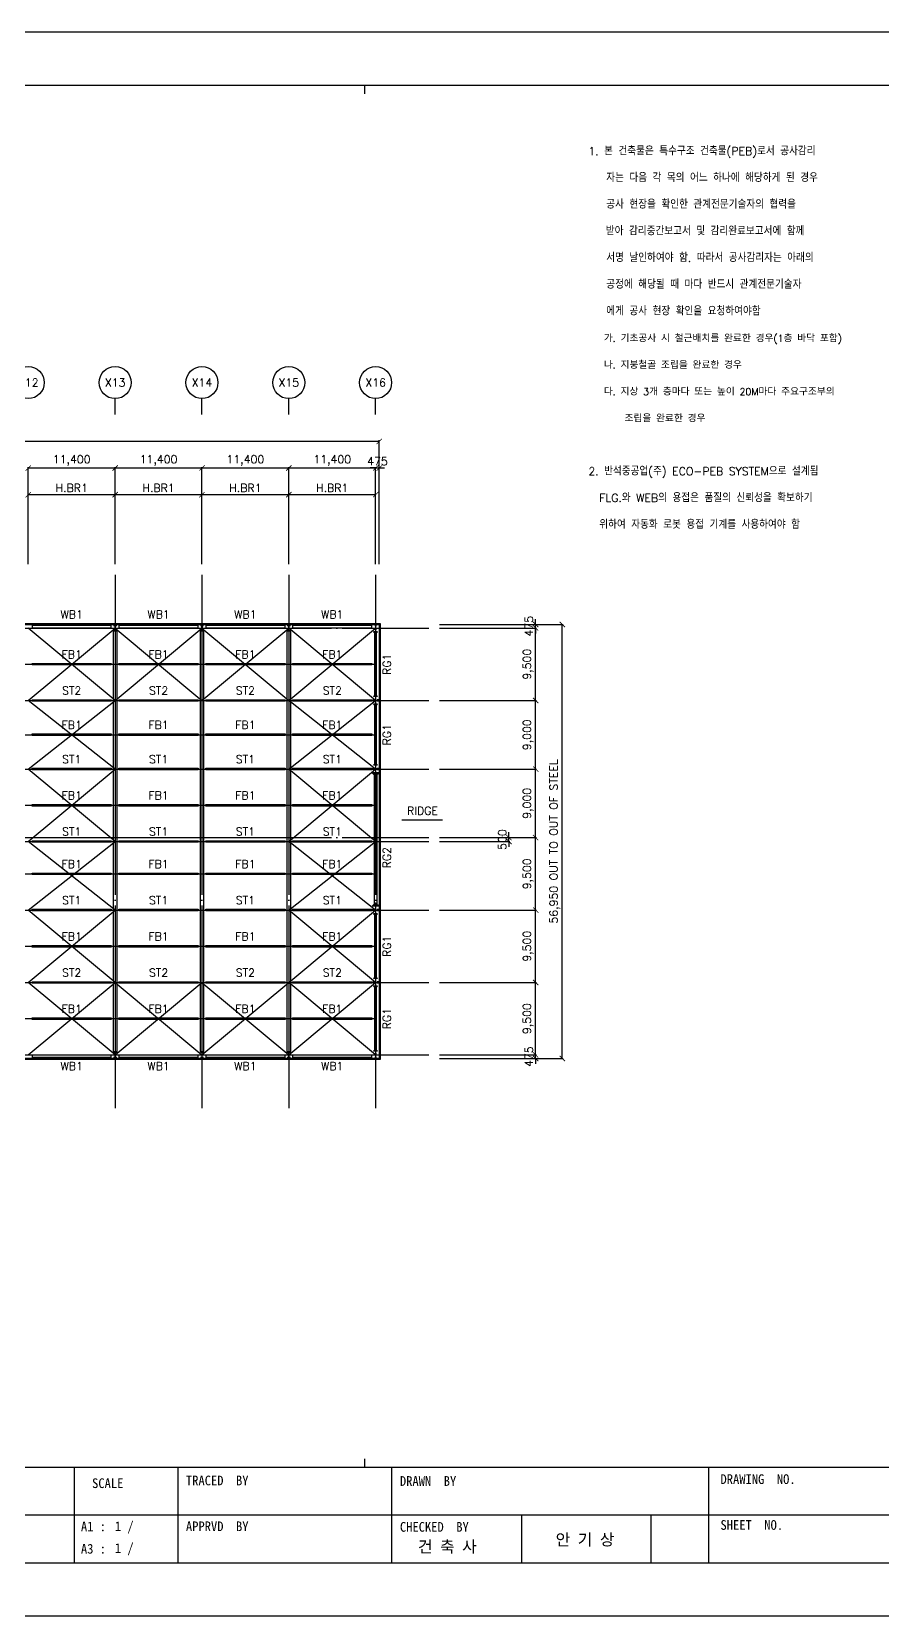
# Model space of a CAD drawing. Header units: metres. Extents: x -297536 to 1852864, y -630451 to -422551.
# Drawn here: x 757724 to 869392, y -630451 to -422551 of the extents above; entities that cross this region are included whole.
import ezdxf
from ezdxf.enums import TextEntityAlignment as Align

# ---------------------------------------------------------------- set-up
doc = ezdxf.new("R2010")
doc.units = ezdxf.units.M
doc.header["$LTSCALE"] = 700
doc.linetypes.add('CEN', pattern=[62, 60, -1, 0, -1])
for name, color, linetype in [('beam', 7, 'Continuous'), ('bl', 3, 'Continuous'), ('BR', 2, 'Continuous'), ('CEN', 152, 'CEN'), ('COL', 2, 'Continuous'), ('DIM', 7, 'Continuous'), ('gir', 230, 'Continuous'), ('HID', 251, 'Continuous'), ('MAIN', 1, 'Continuous'), ('SYM', 7, 'Continuous'), ('TEX', 3, 'Continuous'), ('된장공장-1$0$FORM', 2, 'Continuous'), ('된장공장-1$0$WID', 4, 'Continuous')]:
    doc.layers.add(name, color=color, linetype=linetype)
doc.styles.add('HGTXT', font='romans.shx', dxfattribs={"bigfont": 'WHGTXT.shx'})
doc.styles.add('WHGTXT', font='romans.shx', dxfattribs={"bigfont": 'WHGTXT.shx'})
doc.styles.add('된장공장-1$0$타이틀', font='GulimChe.ttf')
doc.dimstyles.new('KJ', dxfattribs={"dimscale": 700, "dimtxt": 1.5, "dimasz": 1, "dimexe": 0.18, "dimexo": 2, "dimgap": 0.5, "dimtad": 1, "dimdec": 0, "dimzin": 0, "dimdsep": 46, "dimlunit": 6, "dimtxsty": 'HGTXT', "dimblk": 'ARCHTICK', "dimcen": 0.09, "dimclrt": 3, "dimadec": 0, "dimazin": 0, "dimtfac": 1, "dimtdec": 0, "dimtix": 1, "dimtmove": 0, "dimatfit": 0, "dimldrblk": 'OBLIQUE', "dimfxl": 1, "dimtolj": 1, "dimtzin": 0, "dimarcsym": 0})

# ---------------------------------------------------------------- blocks, each defined once
blk = doc.blocks.new('_ArchTick')
at = {"color": 0, "linetype": 'ByBlock', "const_width": 0.15}
blk.add_lwpolyline([(-0.5, -0.5), (0.5, 0.5)], dxfattribs=at)
blk = doc.blocks.new('*D843')
at = {"layer": 'Defpoints', "color": 0, "transparency": 16777216}
for p in [(803355, -479790), (802880, -493790), (803355, -493790)]:
    blk.add_point(p, dxfattribs=at)
at = {"layer": 'DIM', "color": 0, "lineweight": -2, "transparency": 16777216}
for p, q in [((802880, -479790), (802180, -479790)), ((802880, -492390), (802880, -479664)), ((802880, -479790), (803355, -479790)), ((803355, -492390), (803355, -479664)), ((803355, -479790), (804055, -479790))]:
    blk.add_line(p, q, dxfattribs=at)
at = {"layer": 'DIM', "color": 0, "lineweight": -2, "transparency": 16777216, "xscale": 700, "yscale": 700, "zscale": 700}
blk.add_blockref('_ArchTick', (802880, -479790), dxfattribs=at)
at = {"layer": 'DIM', "color": 0, "lineweight": -2, "transparency": 16777216, "xscale": 700, "yscale": 700, "zscale": 700, "rotation": 180}
blk.add_blockref('_ArchTick', (803355, -479790), dxfattribs=at)
at = {"layer": 'DIM', "color": 3, "transparency": 16777216, "insert": (803118, -478915), "char_height": 1050, "attachment_point": 5, "style": 'HGTXT'}
blk.add_mtext('\\A1;475', dxfattribs=at)
blk = doc.blocks.new('_Oblique')
at = {"color": 0, "linetype": 'ByBlock', "lineweight": -2}
blk.add_line((-0.5, -0.5), (0.5, 0.5), dxfattribs=at)
blk = doc.blocks.new('*D844')
at = {"layer": 'Defpoints', "color": 0, "transparency": 16777216}
for p in [(803355, -476290), (631405, -493790), (803355, -493790)]:
    blk.add_point(p, dxfattribs=at)
at = {"layer": 'DIM', "color": 0, "lineweight": -2, "transparency": 16777216}
for p, q in [((631405, -492390), (631405, -476164)), ((631405, -476290), (803355, -476290)), ((803355, -492390), (803355, -476164))]:
    blk.add_line(p, q, dxfattribs=at)
at = {"layer": 'DIM', "color": 0, "lineweight": -2, "transparency": 16777216, "xscale": 700, "yscale": 700, "zscale": 700, "rotation": 180}
blk.add_blockref('_ArchTick', (631405, -476290), dxfattribs=at)
at = {"layer": 'DIM', "color": 0, "lineweight": -2, "transparency": 16777216, "xscale": 700, "yscale": 700, "zscale": 700}
blk.add_blockref('_ArchTick', (803355, -476290), dxfattribs=at)
at = {"layer": 'DIM', "color": 3, "transparency": 16777216, "insert": (717380, -475315), "char_height": 1050, "attachment_point": 5, "style": 'HGTXT'}
blk.add_mtext('\\A1;\\A1;171,950 OUT TO OUT OF STEEL', dxfattribs=at)
blk = doc.blocks.new('*D814')
at = {"layer": 'Defpoints', "color": 0, "transparency": 16777216}
for p in [(768680, -479790), (757280, -493790), (768680, -493790)]:
    blk.add_point(p, dxfattribs=at)
at = {"layer": 'DIM', "color": 0, "lineweight": -2, "transparency": 16777216}
for p, q in [((757280, -492390), (757280, -479664)), ((757280, -479790), (768680, -479790)), ((768680, -492390), (768680, -479664))]:
    blk.add_line(p, q, dxfattribs=at)
at = {"layer": 'DIM', "color": 0, "lineweight": -2, "transparency": 16777216, "xscale": 700, "yscale": 700, "zscale": 700, "rotation": 180}
blk.add_blockref('_ArchTick', (757280, -479790), dxfattribs=at)
at = {"layer": 'DIM', "color": 0, "lineweight": -2, "transparency": 16777216, "xscale": 700, "yscale": 700, "zscale": 700}
blk.add_blockref('_ArchTick', (768680, -479790), dxfattribs=at)
at = {"layer": 'DIM', "color": 3, "transparency": 16777216, "insert": (762980, -478815), "char_height": 1050, "attachment_point": 5, "style": 'HGTXT'}
blk.add_mtext('\\A1;11,400', dxfattribs=at)
blk = doc.blocks.new('*D815')
at = {"layer": 'Defpoints', "color": 0, "transparency": 16777216}
for p in [(780080, -479790), (768680, -493790), (780080, -493790)]:
    blk.add_point(p, dxfattribs=at)
at = {"layer": 'DIM', "color": 0, "lineweight": -2, "transparency": 16777216}
for p, q in [((768680, -492390), (768680, -479664)), ((768680, -479790), (780080, -479790)), ((780080, -492390), (780080, -479664))]:
    blk.add_line(p, q, dxfattribs=at)
at = {"layer": 'DIM', "color": 0, "lineweight": -2, "transparency": 16777216, "xscale": 700, "yscale": 700, "zscale": 700, "rotation": 180}
blk.add_blockref('_ArchTick', (768680, -479790), dxfattribs=at)
at = {"layer": 'DIM', "color": 0, "lineweight": -2, "transparency": 16777216, "xscale": 700, "yscale": 700, "zscale": 700}
blk.add_blockref('_ArchTick', (780080, -479790), dxfattribs=at)
at = {"layer": 'DIM', "color": 3, "transparency": 16777216, "insert": (774380, -478815), "char_height": 1050, "attachment_point": 5, "style": 'HGTXT'}
blk.add_mtext('\\A1;11,400', dxfattribs=at)
blk = doc.blocks.new('*D816')
at = {"layer": 'Defpoints', "color": 0, "transparency": 16777216}
for p in [(791480, -479790), (780080, -493790), (791480, -493790)]:
    blk.add_point(p, dxfattribs=at)
at = {"layer": 'DIM', "color": 0, "lineweight": -2, "transparency": 16777216}
for p, q in [((780080, -492390), (780080, -479664)), ((780080, -479790), (791480, -479790)), ((791480, -492390), (791480, -479664))]:
    blk.add_line(p, q, dxfattribs=at)
at = {"layer": 'DIM', "color": 0, "lineweight": -2, "transparency": 16777216, "xscale": 700, "yscale": 700, "zscale": 700, "rotation": 180}
blk.add_blockref('_ArchTick', (780080, -479790), dxfattribs=at)
at = {"layer": 'DIM', "color": 0, "lineweight": -2, "transparency": 16777216, "xscale": 700, "yscale": 700, "zscale": 700}
blk.add_blockref('_ArchTick', (791480, -479790), dxfattribs=at)
at = {"layer": 'DIM', "color": 3, "transparency": 16777216, "insert": (785780, -478815), "char_height": 1050, "attachment_point": 5, "style": 'HGTXT'}
blk.add_mtext('\\A1;11,400', dxfattribs=at)
blk = doc.blocks.new('*D817')
at = {"layer": 'Defpoints', "color": 0, "transparency": 16777216}
for p in [(802880, -479790), (791480, -493790), (802880, -493790)]:
    blk.add_point(p, dxfattribs=at)
at = {"layer": 'DIM', "color": 0, "lineweight": -2, "transparency": 16777216}
for p, q in [((791480, -492390), (791480, -479664)), ((791480, -479790), (802880, -479790)), ((802880, -492390), (802880, -479664))]:
    blk.add_line(p, q, dxfattribs=at)
at = {"layer": 'DIM', "color": 0, "lineweight": -2, "transparency": 16777216, "xscale": 700, "yscale": 700, "zscale": 700, "rotation": 180}
blk.add_blockref('_ArchTick', (791480, -479790), dxfattribs=at)
at = {"layer": 'DIM', "color": 0, "lineweight": -2, "transparency": 16777216, "xscale": 700, "yscale": 700, "zscale": 700}
blk.add_blockref('_ArchTick', (802880, -479790), dxfattribs=at)
at = {"layer": 'DIM', "color": 3, "transparency": 16777216, "insert": (797180, -478815), "char_height": 1050, "attachment_point": 5, "style": 'HGTXT'}
blk.add_mtext('\\A1;11,400', dxfattribs=at)
blk = doc.blocks.new('*D827')
at = {"layer": 'Defpoints', "color": 0, "transparency": 16777216}
for p in [(809880, -556790), (823880, -556790), (809880, -557265)]:
    blk.add_point(p, dxfattribs=at)
at = {"layer": 'DIM', "color": 0, "lineweight": -2, "transparency": 16777216}
for p, q in [((811280, -556790), (824006, -556790)), ((823880, -556790), (823880, -556090)), ((823880, -557265), (823880, -556790)), ((811280, -557265), (824006, -557265)), ((823880, -557265), (823880, -557965))]:
    blk.add_line(p, q, dxfattribs=at)
at = {"layer": 'DIM', "color": 0, "lineweight": -2, "transparency": 16777216, "xscale": 700, "yscale": 700, "zscale": 700}
for p, rotation in [((823880, -556790), 270), ((823880, -557265), 90)]:
    blk.add_blockref('_ArchTick', p, dxfattribs=dict(at, rotation=rotation))
at = {"layer": 'DIM', "color": 3, "transparency": 16777216, "insert": (823005, -557028), "char_height": 1050, "attachment_point": 5, "rotation": 90, "style": 'HGTXT'}
blk.add_mtext('\\A1;475', dxfattribs=at)
blk = doc.blocks.new('*D828')
at = {"layer": 'Defpoints', "color": 0, "transparency": 16777216}
for p in [(809880, -547290), (823880, -547290), (809880, -556790)]:
    blk.add_point(p, dxfattribs=at)
at = {"layer": 'DIM', "color": 0, "lineweight": -2, "transparency": 16777216}
for p, q in [((811280, -547290), (824006, -547290)), ((823880, -556790), (823880, -547290)), ((811280, -556790), (824006, -556790))]:
    blk.add_line(p, q, dxfattribs=at)
at = {"layer": 'DIM', "color": 0, "lineweight": -2, "transparency": 16777216, "xscale": 700, "yscale": 700, "zscale": 700}
for p, rotation in [((823880, -547290), 90), ((823880, -556790), 270)]:
    blk.add_blockref('_ArchTick', p, dxfattribs=dict(at, rotation=rotation))
at = {"layer": 'DIM', "color": 3, "transparency": 16777216, "insert": (822905, -552040), "char_height": 1050, "attachment_point": 5, "rotation": 90, "style": 'HGTXT'}
blk.add_mtext('\\A1;9,500', dxfattribs=at)
blk = doc.blocks.new('*D829')
at = {"layer": 'Defpoints', "color": 0, "transparency": 16777216}
for p in [(809880, -537790), (823880, -537790), (809880, -547290)]:
    blk.add_point(p, dxfattribs=at)
at = {"layer": 'DIM', "color": 0, "lineweight": -2, "transparency": 16777216}
for p, q in [((811280, -537790), (824006, -537790)), ((823880, -547290), (823880, -537790)), ((811280, -547290), (824006, -547290))]:
    blk.add_line(p, q, dxfattribs=at)
at = {"layer": 'DIM', "color": 0, "lineweight": -2, "transparency": 16777216, "xscale": 700, "yscale": 700, "zscale": 700}
for p, rotation in [((823880, -537790), 90), ((823880, -547290), 270)]:
    blk.add_blockref('_ArchTick', p, dxfattribs=dict(at, rotation=rotation))
at = {"layer": 'DIM', "color": 3, "transparency": 16777216, "insert": (822905, -542540), "char_height": 1050, "attachment_point": 5, "rotation": 90, "style": 'HGTXT'}
blk.add_mtext('\\A1;9,500', dxfattribs=at)
blk = doc.blocks.new('*D830')
at = {"layer": 'Defpoints', "color": 0, "transparency": 16777216}
for p in [(809880, -528290), (823880, -528290), (809880, -537790)]:
    blk.add_point(p, dxfattribs=at)
at = {"layer": 'DIM', "color": 0, "lineweight": -2, "transparency": 16777216}
for p, q in [((811280, -528290), (824006, -528290)), ((823880, -537790), (823880, -528290)), ((811280, -537790), (824006, -537790))]:
    blk.add_line(p, q, dxfattribs=at)
at = {"layer": 'DIM', "color": 0, "lineweight": -2, "transparency": 16777216, "xscale": 700, "yscale": 700, "zscale": 700}
for p, rotation in [((823880, -528290), 90), ((823880, -537790), 270)]:
    blk.add_blockref('_ArchTick', p, dxfattribs=dict(at, rotation=rotation))
at = {"layer": 'DIM', "color": 3, "transparency": 16777216, "insert": (822905, -533040), "char_height": 1050, "attachment_point": 5, "rotation": 90, "style": 'HGTXT'}
blk.add_mtext('\\A1;9,500', dxfattribs=at)
blk = doc.blocks.new('*D831')
at = {"layer": 'Defpoints', "color": 0, "transparency": 16777216}
for p in [(809880, -519290), (823880, -519290), (809880, -528290)]:
    blk.add_point(p, dxfattribs=at)
at = {"layer": 'DIM', "color": 0, "lineweight": -2, "transparency": 16777216}
for p, q in [((811280, -519290), (824006, -519290)), ((823880, -528290), (823880, -519290)), ((811280, -528290), (824006, -528290))]:
    blk.add_line(p, q, dxfattribs=at)
at = {"layer": 'DIM', "color": 0, "lineweight": -2, "transparency": 16777216, "xscale": 700, "yscale": 700, "zscale": 700}
for p, rotation in [((823880, -519290), 90), ((823880, -528290), 270)]:
    blk.add_blockref('_ArchTick', p, dxfattribs=dict(at, rotation=rotation))
at = {"layer": 'DIM', "color": 3, "transparency": 16777216, "insert": (822905, -523790), "char_height": 1050, "attachment_point": 5, "rotation": 90, "style": 'HGTXT'}
blk.add_mtext('\\A1;9,000', dxfattribs=at)
blk = doc.blocks.new('*D832')
at = {"layer": 'Defpoints', "color": 0, "transparency": 16777216}
for p in [(809880, -510290), (823880, -510290), (809880, -519290)]:
    blk.add_point(p, dxfattribs=at)
at = {"layer": 'DIM', "color": 0, "lineweight": -2, "transparency": 16777216}
for p, q in [((811280, -510290), (824006, -510290)), ((823880, -519290), (823880, -510290)), ((811280, -519290), (824006, -519290))]:
    blk.add_line(p, q, dxfattribs=at)
at = {"layer": 'DIM', "color": 0, "lineweight": -2, "transparency": 16777216, "xscale": 700, "yscale": 700, "zscale": 700}
for p, rotation in [((823880, -510290), 90), ((823880, -519290), 270)]:
    blk.add_blockref('_ArchTick', p, dxfattribs=dict(at, rotation=rotation))
at = {"layer": 'DIM', "color": 3, "transparency": 16777216, "insert": (822905, -514790), "char_height": 1050, "attachment_point": 5, "rotation": 90, "style": 'HGTXT'}
blk.add_mtext('\\A1;9,000', dxfattribs=at)
blk = doc.blocks.new('*D833')
at = {"layer": 'Defpoints', "color": 0, "transparency": 16777216}
for p in [(809880, -500790), (823880, -500790), (809880, -510290)]:
    blk.add_point(p, dxfattribs=at)
at = {"layer": 'DIM', "color": 0, "lineweight": -2, "transparency": 16777216}
for p, q in [((811280, -500790), (824006, -500790)), ((823880, -510290), (823880, -500790)), ((811280, -510290), (824006, -510290))]:
    blk.add_line(p, q, dxfattribs=at)
at = {"layer": 'DIM', "color": 0, "lineweight": -2, "transparency": 16777216, "xscale": 700, "yscale": 700, "zscale": 700}
for p, rotation in [((823880, -500790), 90), ((823880, -510290), 270)]:
    blk.add_blockref('_ArchTick', p, dxfattribs=dict(at, rotation=rotation))
at = {"layer": 'DIM', "color": 3, "transparency": 16777216, "insert": (822905, -505540), "char_height": 1050, "attachment_point": 5, "rotation": 90, "style": 'HGTXT'}
blk.add_mtext('\\A1;9,500', dxfattribs=at)
blk = doc.blocks.new('*D834')
at = {"layer": 'Defpoints', "color": 0, "transparency": 16777216}
for p in [(809880, -500315), (809880, -500790), (823880, -500315)]:
    blk.add_point(p, dxfattribs=at)
at = {"layer": 'DIM', "color": 0, "lineweight": -2, "transparency": 16777216}
for p, q in [((811280, -500315), (824006, -500315)), ((811280, -500790), (824006, -500790)), ((823880, -500315), (823880, -499615)), ((823880, -500790), (823880, -500315)), ((823880, -500790), (823880, -501490))]:
    blk.add_line(p, q, dxfattribs=at)
at = {"layer": 'DIM', "color": 0, "lineweight": -2, "transparency": 16777216, "xscale": 700, "yscale": 700, "zscale": 700}
for p, rotation in [((823880, -500315), 270), ((823880, -500790), 90)]:
    blk.add_blockref('_ArchTick', p, dxfattribs=dict(at, rotation=rotation))
at = {"layer": 'DIM', "color": 3, "transparency": 16777216, "insert": (823005, -500553), "char_height": 1050, "attachment_point": 5, "rotation": 90, "style": 'HGTXT'}
blk.add_mtext('\\A1;475', dxfattribs=at)
blk = doc.blocks.new('*D835')
at = {"layer": 'Defpoints', "color": 0, "transparency": 16777216}
for p in [(809880, -500315), (827380, -500315), (809880, -557265)]:
    blk.add_point(p, dxfattribs=at)
at = {"layer": 'DIM', "color": 0, "lineweight": -2, "transparency": 16777216}
for p, q in [((811280, -500315), (827506, -500315)), ((827380, -557265), (827380, -500315)), ((811280, -557265), (827506, -557265))]:
    blk.add_line(p, q, dxfattribs=at)
at = {"layer": 'DIM', "color": 0, "lineweight": -2, "transparency": 16777216, "xscale": 700, "yscale": 700, "zscale": 700}
for p, rotation in [((827380, -500315), 90), ((827380, -557265), 270)]:
    blk.add_blockref('_ArchTick', p, dxfattribs=dict(at, rotation=rotation))
at = {"layer": 'DIM', "color": 3, "transparency": 16777216, "insert": (826405, -528790), "char_height": 1050, "attachment_point": 5, "rotation": 90, "style": 'HGTXT'}
blk.add_mtext('\\A1;\\A1;56,950 OUT TO OUT OF STEEL', dxfattribs=at)
blk = doc.blocks.new('*D726')
at = {"layer": 'Defpoints', "color": 0, "transparency": 16777216}
for p in [(809880, -528290), (809880, -528790), (820380, -528290)]:
    blk.add_point(p, dxfattribs=at)
at = {"layer": 'DIM', "color": 0, "lineweight": -2, "transparency": 16777216}
for p, q in [((820380, -528290), (820380, -527590)), ((811280, -528290), (820506, -528290)), ((811280, -528790), (820506, -528790)), ((820380, -528790), (820380, -528290)), ((820380, -528790), (820380, -529490))]:
    blk.add_line(p, q, dxfattribs=at)
at = {"layer": 'DIM', "color": 0, "lineweight": -2, "transparency": 16777216, "xscale": 700, "yscale": 700, "zscale": 700}
for p, rotation in [((820380, -528290), 270), ((820380, -528790), 90)]:
    blk.add_blockref('_ArchTick', p, dxfattribs=dict(at, rotation=rotation))
at = {"layer": 'DIM', "color": 3, "transparency": 16777216, "insert": (819505, -528540), "char_height": 1050, "attachment_point": 5, "rotation": 90, "style": 'HGTXT'}
blk.add_mtext('\\A1;500', dxfattribs=at)
blk = doc.blocks.new('*D692')
at = {"layer": 'Defpoints', "color": 0, "transparency": 16777216}
for p in [(791480, -483290), (780080, -493790), (791480, -493790)]:
    blk.add_point(p, dxfattribs=at)
at = {"layer": 'DIM', "color": 0, "lineweight": -2, "transparency": 16777216}
for p, q in [((780080, -492390), (780080, -483164)), ((780080, -483290), (791480, -483290)), ((791480, -492390), (791480, -483164))]:
    blk.add_line(p, q, dxfattribs=at)
at = {"layer": 'DIM', "color": 0, "lineweight": -2, "transparency": 16777216, "xscale": 700, "yscale": 700, "zscale": 700, "rotation": 180}
blk.add_blockref('_ArchTick', (780080, -483290), dxfattribs=at)
at = {"layer": 'DIM', "color": 0, "lineweight": -2, "transparency": 16777216, "xscale": 700, "yscale": 700, "zscale": 700}
blk.add_blockref('_ArchTick', (791480, -483290), dxfattribs=at)
at = {"layer": 'DIM', "color": 2, "transparency": 16777216, "insert": (785780, -482415), "char_height": 1050, "attachment_point": 5, "style": 'HGTXT'}
blk.add_mtext('\\A1;H.BR1', dxfattribs=at)
blk = doc.blocks.new('*D693')
at = {"layer": 'Defpoints', "color": 0, "transparency": 16777216}
for p in [(802880, -483290), (791480, -493790), (802880, -493790)]:
    blk.add_point(p, dxfattribs=at)
at = {"layer": 'DIM', "color": 0, "lineweight": -2, "transparency": 16777216}
for p, q in [((791480, -492390), (791480, -483164)), ((791480, -483290), (802880, -483290)), ((802880, -492390), (802880, -483164))]:
    blk.add_line(p, q, dxfattribs=at)
at = {"layer": 'DIM', "color": 0, "lineweight": -2, "transparency": 16777216, "xscale": 700, "yscale": 700, "zscale": 700, "rotation": 180}
blk.add_blockref('_ArchTick', (791480, -483290), dxfattribs=at)
at = {"layer": 'DIM', "color": 0, "lineweight": -2, "transparency": 16777216, "xscale": 700, "yscale": 700, "zscale": 700}
blk.add_blockref('_ArchTick', (802880, -483290), dxfattribs=at)
at = {"layer": 'DIM', "color": 2, "transparency": 16777216, "insert": (797180, -482415), "char_height": 1050, "attachment_point": 5, "style": 'HGTXT'}
blk.add_mtext('\\A1;H.BR1', dxfattribs=at)
blk = doc.blocks.new('*D547')
at = {"layer": 'Defpoints', "color": 0, "transparency": 16777216}
for p in [(780080, -483290), (768680, -493790), (780080, -493790)]:
    blk.add_point(p, dxfattribs=at)
at = {"layer": 'DIM', "color": 0, "lineweight": -2, "transparency": 16777216}
for p, q in [((768680, -492390), (768680, -483164)), ((768680, -483290), (780080, -483290)), ((780080, -492390), (780080, -483164))]:
    blk.add_line(p, q, dxfattribs=at)
at = {"layer": 'DIM', "color": 0, "lineweight": -2, "transparency": 16777216, "xscale": 700, "yscale": 700, "zscale": 700, "rotation": 180}
blk.add_blockref('_ArchTick', (768680, -483290), dxfattribs=at)
at = {"layer": 'DIM', "color": 0, "lineweight": -2, "transparency": 16777216, "xscale": 700, "yscale": 700, "zscale": 700}
blk.add_blockref('_ArchTick', (780080, -483290), dxfattribs=at)
at = {"layer": 'DIM', "color": 2, "transparency": 16777216, "insert": (774380, -482415), "char_height": 1050, "attachment_point": 5, "style": 'HGTXT'}
blk.add_mtext('\\A1;H.BR1', dxfattribs=at)
blk = doc.blocks.new('*D554')
at = {"layer": 'Defpoints', "color": 0, "transparency": 16777216}
for p in [(768680, -483290), (757280, -493790), (768680, -493790)]:
    blk.add_point(p, dxfattribs=at)
at = {"layer": 'DIM', "color": 0, "lineweight": -2, "transparency": 16777216}
for p, q in [((757280, -492390), (757280, -483164)), ((757280, -483290), (768680, -483290)), ((768680, -492390), (768680, -483164))]:
    blk.add_line(p, q, dxfattribs=at)
at = {"layer": 'DIM', "color": 0, "lineweight": -2, "transparency": 16777216, "xscale": 700, "yscale": 700, "zscale": 700, "rotation": 180}
blk.add_blockref('_ArchTick', (757280, -483290), dxfattribs=at)
at = {"layer": 'DIM', "color": 0, "lineweight": -2, "transparency": 16777216, "xscale": 700, "yscale": 700, "zscale": 700}
blk.add_blockref('_ArchTick', (768680, -483290), dxfattribs=at)
at = {"layer": 'DIM', "color": 2, "transparency": 16777216, "insert": (762980, -482415), "char_height": 1050, "attachment_point": 5, "style": 'HGTXT'}
blk.add_mtext('\\A1;H.BR1', dxfattribs=at)
blk = doc.blocks.new('Form01')
at = {"ltscale": 0.015}
blk.add_lwpolyline([(0, 0), (420, 0), (420, -297), (0, -297)], close=True, dxfattribs=at)
at = {"layer": '된장공장-1$0$FORM', "color": 4, "ltscale": 250}
for p, q in [((410, -269.1), (10, -269.1)), ((255.51, -269.1), (255.51, -287)), ((274.94, -269.1), (274.94, -287)), ((315, -269.1), (315, -287)), ((374.46, -269.1), (374.46, -287)), ((410, -278.04), (115, -278.04)), ((339.37, -278.04), (339.37, -287)), ((363.64, -278.04), (363.64, -287))]:
    blk.add_line(p, q, dxfattribs=at)
at = {"layer": '된장공장-1$0$WID', "ltscale": 250}
for p, q in [((10, -10), (410, -10)), ((310, -11.62), (310, -10)), ((310, -269.1), (310, -267.47)), ((10, -287), (410, -287))]:
    blk.add_line(p, q, dxfattribs=at)
at = {"layer": '된장공장-1$0$FORM', "color": 7, "ltscale": 250, "style": '된장공장-1$0$타이틀'}
for s, height, p in [('SCALE', 1.817, (258.84, -272.96)), ('TRACED  BY', 1.817, (276.44, -272.45)), ('DRAWN  BY', 1.817, (316.57, -272.55)), ('DRAWING  NO.', 1.8172, (376.69, -272.2)), ('1 /', 1.817, (263.11, -281.04)), ('SHEET  NO.', 1.817, (376.69, -280.79)), ('A1 :', 1.817, (256.75, -281.07)), ('APPRVD  BY', 1.817, (276.44, -281.04)), ('CHECKED  BY', 1.8172, (316.57, -281.15)), ('안 기 상', 2.181, (345.77, -283.7)), ('A3 :', 1.817, (256.75, -285.25)), ('1 /', 1.817, (263.11, -285.12)), ('건 축 사', 2.181, (319.95, -285.03))]:
    blk.add_text(s, height=height, dxfattribs=at).set_placement(p)

msp = doc.modelspace()

# ---------------------------------------------------------------- hatches: boundary and pattern name
at = {"layer": 'gir', "transparency": 33554687}
h = msp.add_hatch(color=256, dxfattribs=at)
h.dxf.hatch_style = 1
h.paths.add_polyline_path([(803142.5, -501290), (802617.5, -501290), (802880, -501552.5)])
h = msp.add_hatch(color=256, dxfattribs=at)
h.dxf.hatch_style = 1
h.paths.add_polyline_path([(803142.5, -509790), (802617.5, -509790), (802880, -509527.5)])
h = msp.add_hatch(color=256, dxfattribs=at)
h.dxf.hatch_style = 1
h.paths.add_polyline_path([(803142.5, -510790), (802617.5, -510790), (802880, -511052.5)])
h = msp.add_hatch(color=256, dxfattribs=at)
h.dxf.hatch_style = 1
h.paths.add_polyline_path([(803142.5, -518790), (802880, -518527.5), (802617.5, -518790)])
h = msp.add_hatch(color=256, dxfattribs=at)
h.dxf.hatch_style = 1
h.paths.add_polyline_path([(803330, -519790), (802430, -519790), (802880, -520240)])
h = msp.add_hatch(color=256, dxfattribs=at)
h.dxf.hatch_style = 1
h.paths.add_polyline_path([(803330, -537290), (802430, -537290), (802880, -536840)])
h = msp.add_hatch(color=256, dxfattribs=at)
h.dxf.hatch_style = 1
h.paths.add_polyline_path([(803142.5, -538290), (802617.5, -538290), (802880, -538552.5)])
h = msp.add_hatch(color=256, dxfattribs=at)
h.dxf.hatch_style = 1
h.paths.add_polyline_path([(803142.5, -546790), (802617.5, -546790), (802880, -546527.5)])
h = msp.add_hatch(color=256, dxfattribs=at)
h.dxf.hatch_style = 1
h.paths.add_polyline_path([(803142.5, -547790), (802617.5, -547790), (802880, -548052.5)])
h = msp.add_hatch(color=256, dxfattribs=at)
h.dxf.hatch_style = 1
h.paths.add_polyline_path([(803142.5, -556290), (802617.5, -556290), (802880, -556027.5)])

# ---------------------------------------------------------------- linework, layer by layer
for points in [[(803142.5, -501290), (802617.5, -501290), (802880, -501552.5)], [(803142.5, -509790), (802617.5, -509790), (802880, -509527.5)], [(803142.5, -510790), (802617.5, -510790), (802880, -511052.5)], [(803142.5, -518790), (802617.5, -518790), (802880, -518527.5)], [(803330, -519790), (802430, -519790), (802880, -520240)], [(803330, -537290), (802430, -537290), (802880, -536840)], [(803142.5, -538290), (802617.5, -538290), (802880, -538552.5)], [(803142.5, -546790), (802617.5, -546790), (802880, -546527.5)], [(803142.5, -547790), (802617.5, -547790), (802880, -548052.5)], [(803142.5, -556290), (802617.5, -556290), (802880, -556027.5)]]:
    msp.add_lwpolyline(points, close=True)
at = {"layer": 'beam'}
for points in [[(757780, -500765), (768180, -500765), (768180, -500465), (757780, -500465)], [(757780, -500756), (768180, -500756), (768180, -500474), (757780, -500474)], [(769180, -500765), (779580, -500765), (779580, -500465), (769180, -500465)], [(769180, -500756), (779580, -500756), (779580, -500474), (769180, -500474)], [(780580, -500765), (790980, -500765), (790980, -500465), (780580, -500465)], [(780580, -500756), (790980, -500756), (790980, -500474), (780580, -500474)], [(791980, -500765), (802380, -500765), (802380, -500465), (791980, -500465)], [(791980, -500756), (802380, -500756), (802380, -500474), (791980, -500474)], [(757780, -505440), (768180, -505440), (768180, -505640), (757780, -505640)], [(769180, -505440), (779580, -505440), (779580, -505640), (769180, -505640)], [(780580, -505440), (790980, -505440), (790980, -505640), (780580, -505640)], [(791980, -505440), (802380, -505440), (802380, -505640), (791980, -505640)], [(757780, -510190), (768180, -510190), (768180, -510390), (757780, -510390)], [(769180, -510190), (779580, -510190), (779580, -510390), (769180, -510390)], [(780580, -510190), (790980, -510190), (790980, -510390), (780580, -510390)], [(791980, -510190), (802380, -510190), (802380, -510390), (791980, -510390)], [(757780, -514690), (768180, -514690), (768180, -514890), (757780, -514890)], [(769180, -514690), (779580, -514690), (779580, -514890), (769180, -514890)], [(780580, -514690), (790980, -514690), (790980, -514890), (780580, -514890)], [(791980, -514690), (802380, -514690), (802380, -514890), (791980, -514890)], [(757780, -519190), (768180, -519190), (768180, -519390), (757780, -519390)], [(769180, -519190), (779580, -519190), (779580, -519390), (769180, -519390)], [(780580, -519190), (790980, -519190), (790980, -519390), (780580, -519390)], [(791980, -519190), (802380, -519190), (802380, -519390), (791980, -519390)], [(757780, -523940), (768180, -523940), (768180, -524140), (757780, -524140)], [(769180, -523940), (779580, -523940), (779580, -524140), (769180, -524140)], [(780580, -523940), (790980, -523940), (790980, -524140), (780580, -524140)], [(791980, -523940), (802380, -523940), (802380, -524140), (791980, -524140)], [(757780, -528690), (768180, -528690), (768180, -528890), (757780, -528890)], [(769180, -528690), (779580, -528690), (779580, -528890), (769180, -528890)], [(780580, -528690), (790980, -528690), (790980, -528890), (780580, -528890)], [(791980, -528690), (802380, -528690), (802380, -528890), (791980, -528890)], [(757780, -532940), (768180, -532940), (768180, -533140), (757780, -533140)], [(769180, -532940), (779580, -532940), (779580, -533140), (769180, -533140)], [(780580, -532940), (790980, -532940), (790980, -533140), (780580, -533140)], [(791980, -532940), (802380, -532940), (802380, -533140), (791980, -533140)], [(757780, -537690), (768180, -537690), (768180, -537890), (757780, -537890)], [(769180, -537690), (779580, -537690), (779580, -537890), (769180, -537890)], [(780580, -537690), (790980, -537690), (790980, -537890), (780580, -537890)], [(791980, -537690), (802380, -537690), (802380, -537890), (791980, -537890)], [(757780, -542440), (768180, -542440), (768180, -542640), (757780, -542640)], [(769180, -542440), (779580, -542440), (779580, -542640), (769180, -542640)], [(780580, -542440), (790980, -542440), (790980, -542640), (780580, -542640)], [(791980, -542440), (802380, -542440), (802380, -542640), (791980, -542640)], [(757780, -547190), (768180, -547190), (768180, -547390), (757780, -547390)], [(769180, -547190), (779580, -547190), (779580, -547390), (769180, -547390)], [(780580, -547190), (790980, -547190), (790980, -547390), (780580, -547390)], [(791980, -547190), (802380, -547190), (802380, -547390), (791980, -547390)], [(757780, -551940), (768180, -551940), (768180, -552140), (757780, -552140)], [(769180, -551940), (779580, -551940), (779580, -552140), (769180, -552140)], [(780580, -551940), (790980, -551940), (790980, -552140), (780580, -552140)], [(791980, -551940), (802380, -551940), (802380, -552140), (791980, -552140)], [(757780, -557115), (768180, -557115), (768180, -556815), (757780, -556815)], [(757780, -557106), (768180, -557106), (768180, -556824), (757780, -556824)], [(769180, -557115), (779580, -557115), (779580, -556815), (769180, -556815)], [(769180, -557106), (779580, -557106), (779580, -556824), (769180, -556824)], [(780580, -557115), (790980, -557115), (790980, -556815), (780580, -556815)], [(780580, -557106), (790980, -557106), (790980, -556824), (780580, -556824)], [(791980, -557115), (802380, -557115), (802380, -556815), (791980, -556815)], [(791980, -557106), (802380, -557106), (802380, -556824), (791980, -556824)]]:
    msp.add_lwpolyline(points, close=True, dxfattribs=at)
at = {"layer": 'bl'}
msp.add_line((631405, -528790), (803355, -528790), dxfattribs=at)
msp.add_lwpolyline([(631405, -500315), (803355, -500315), (803355, -557265), (631405, -557265)], close=True, dxfattribs=at)
at = {"layer": 'BR', "color": 2}
for points in [[(757280, -556790), (768680, -547290), (757280, -537790), (768680, -528790), (757280, -519290), (768680, -510290), (757280, -500790)], [(768680, -556790), (757280, -547290), (768680, -537790), (757280, -528790), (768680, -519290), (757280, -510290), (768680, -500790)], [(768680, -500790), (780080, -510290)], [(768680, -510290), (780080, -500790)], [(780080, -500790), (791480, -510290)], [(780080, -510290), (791480, -500790)], [(768680, -547290), (780080, -556790)], [(768680, -556790), (780080, -547290)], [(780080, -547290), (791480, -556790)], [(780080, -556790), (791480, -547290)]]:
    msp.add_lwpolyline(points, dxfattribs=at)
at = {"layer": 'BR'}
for points in [[(791480, -556790), (802880, -547290), (791480, -537790), (802880, -528790), (791480, -519290), (802880, -510290), (791480, -500790)], [(802880, -556790), (791480, -547290), (802880, -537790), (791480, -528790), (802880, -519290), (791480, -510290), (802880, -500790)]]:
    msp.add_lwpolyline(points, dxfattribs=at)
at = {"layer": 'CEN'}
for p, q in [((768680, -493790), (768680, -563790)), ((780080, -493790), (780080, -563790)), ((791480, -493790), (791480, -563790)), ((802880, -493790), (802880, -563790)), ((624880, -500790), (809880, -500790)), ((631880, -505540), (802880, -505540)), ((624880, -510290), (809880, -510290)), ((631880, -514790), (802880, -514790)), ((624880, -519290), (809880, -519290)), ((631880, -524040), (802880, -524040)), ((624880, -528290), (809880, -528290)), ((624880, -528790), (809880, -528790)), ((631880, -533040), (802880, -533040)), ((624880, -537790), (809880, -537790)), ((631880, -542540), (802880, -542540)), ((624880, -547290), (809880, -547290)), ((631880, -552040), (802880, -552040)), ((624880, -556790), (809880, -556790))]:
    msp.add_line(p, q, dxfattribs=at)
at = {"layer": 'COL'}
for points in [[(802780, -500940), (802980, -500940), (802980, -500924), (802905, -500924, -0.41421356), (802885, -500904), (802885, -500476, -0.41421356), (802905, -500456), (802980, -500456), (802980, -500440), (802780, -500440), (802780, -500456), (802855, -500456, -0.41421356), (802875, -500476), (802875, -500904, -0.41421356), (802855, -500924), (802780, -500924)], [(803171, -510440), (803171, -510140), (803154, -510140), (803154, -510256, -0.41421356), (803126, -510284), (802634, -510284, -0.41421356), (802606, -510256), (802606, -510140), (802589, -510140), (802589, -510440), (802606, -510440), (802606, -510324, -0.41421356), (802634, -510296), (803126, -510296, -0.41421356), (803154, -510324), (803154, -510440)], [(803171, -519440), (803171, -519140), (803154, -519140), (803154, -519256, -0.41421356), (803126, -519284), (802634, -519284, -0.41421356), (802606, -519256), (802606, -519140), (802589, -519140), (802589, -519440), (802606, -519440), (802606, -519324, -0.41421356), (802634, -519296), (803126, -519296, -0.41421356), (803154, -519324), (803154, -519440)], [(803171, -537940), (803171, -537640), (803154, -537640), (803154, -537756, -0.41421356), (803126, -537784), (802634, -537784, -0.41421356), (802606, -537756), (802606, -537640), (802589, -537640), (802589, -537940), (802606, -537940), (802606, -537824, -0.41421356), (802634, -537796), (803126, -537796, -0.41421356), (803154, -537824), (803154, -537940)], [(803171, -547440), (803171, -547140), (803154, -547140), (803154, -547256, -0.41421356), (803126, -547284), (802634, -547284, -0.41421356), (802606, -547256), (802606, -547140), (802589, -547140), (802589, -547440), (802606, -547440), (802606, -547324, -0.41421356), (802634, -547296), (803126, -547296, -0.41421356), (803154, -547324), (803154, -547440)], [(802780, -557140), (802980, -557140), (802980, -557124), (802905, -557124, -0.41421356), (802885, -557104), (802885, -556676, -0.41421356), (802905, -556656), (802980, -556656), (802980, -556640), (802780, -556640), (802780, -556656), (802855, -556656, -0.41421356), (802875, -556676), (802875, -557104, -0.41421356), (802855, -557124), (802780, -557124)]]:
    msp.add_lwpolyline(points, format="xyb", close=True, dxfattribs=at)
at = {"layer": 'DIM'}
msp.add_lwpolyline([(803480, -528790, 0, 350, 0), (804222.5, -528047.5, 0, 0, 0), (806310.3, -525959.7, 0, 0, 0)], format="xyseb", dxfattribs=at)
msp.add_lwpolyline([(806310.3, -525959.7), (811672.8, -525959.7)], dxfattribs=at)
at = {"layer": 'gir'}
for points in [[(802792.5, -501290), (802967.5, -501290), (802967.5, -509790), (802792.5, -509790)], [(802792.5, -510790), (802967.5, -510790), (802967.5, -518790), (802792.5, -518790)], [(802730, -519790), (803030, -519790), (803030, -537290), (802730, -537290)], [(802792.5, -538290), (802967.5, -538290), (802967.5, -546790), (802792.5, -546790)], [(802792.5, -547790), (802967.5, -547790), (802967.5, -556290), (802792.5, -556290)]]:
    msp.add_lwpolyline(points, close=True, dxfattribs=at)
at = {"layer": 'HID'}
msp.add_lwpolyline([(631280, -500190), (803480, -500190), (803480, -557390), (631280, -557390)], close=True, dxfattribs=at)
at = {"layer": 'MAIN'}
for points in [[(768465, -500452), (768465, -500440), (768895, -500440), (768895, -500452), (768686, -500452), (768686, -501152), (768895, -501152), (768895, -501176), (768465, -501176), (768465, -501152), (768674, -501152), (768674, -500452)], [(779865, -500452), (779865, -500440), (780295, -500440), (780295, -500452), (780086, -500452), (780086, -501152), (780295, -501152), (780295, -501176), (779865, -501176), (779865, -501152), (780074, -501152), (780074, -500452)], [(791265, -500452), (791265, -500440), (791695, -500440), (791695, -500452), (791486, -500452), (791486, -501152), (791695, -501152), (791695, -501176), (791265, -501176), (791265, -501152), (791474, -501152), (791474, -500452)], [(768465, -501176), (768895, -501176), (768895, -556406), (768465, -556406)], [(779865, -501176), (780295, -501176), (780295, -556406), (779865, -556406)], [(791265, -501176), (791695, -501176), (791695, -556406), (791265, -556406)], [(768465, -557128), (768465, -557140), (768895, -557140), (768895, -557128), (768686, -557128), (768686, -556428), (768895, -556428), (768895, -556406), (768465, -556406), (768465, -556428), (768674, -556428), (768674, -557128)], [(779865, -557128), (779865, -557140), (780295, -557140), (780295, -557128), (780086, -557128), (780086, -556428), (780295, -556428), (780295, -556406), (779865, -556406), (779865, -556428), (780074, -556428), (780074, -557128)], [(791265, -557128), (791265, -557140), (791695, -557140), (791695, -557128), (791486, -557128), (791486, -556428), (791695, -556428), (791695, -556406), (791265, -556406), (791265, -556428), (791474, -556428), (791474, -557128)]]:
    msp.add_lwpolyline(points, close=True, dxfattribs=at)
at = {"layer": 'SYM'}
for p, q in [((768680, -472790), (768680, -470690)), ((780080, -472790), (780080, -470690)), ((791480, -472790), (791480, -470690)), ((802880, -472790), (802880, -470690))]:
    msp.add_line(p, q, dxfattribs=at)
for centre in [(757280, -468590), (768680, -468590), (780080, -468590), (791480, -468590), (802880, -468590)]:
    msp.add_circle(centre, 2100, dxfattribs=at)

# ---------------------------------------------------------------- block references
at = {"xscale": 700, "yscale": 700, "zscale": 700}
msp.add_blockref('Form01', (584464.2, -422550.9), dxfattribs=at)

# ---------------------------------------------------------------- texts
at = {"layer": 'TEX', "color": 3, "style": 'WHGTXT'}
for s, height, p in [('1. 본 건축물은 특수구조 건축물(PEB)로서 공사감리', 1050, (830804.2, -438746.2)), ('   자는 다음 각 목의 어느 하나에 해당하게 된 경우', 1050, (830804.2, -442246.2)), ('   공사 현장을 확인한 관계전문기술자의 협력을 ', 1050, (830804.2, -445746.2)), ('   받아 감리중간보고서 및 감리완료보고서에 함께', 1050, (830753.5, -449246.2)), ('   서명 날인하여야 함. 따라서 공사감리자는 아래의 ', 1050, (830804.2, -452746.2)), ('   공정에 해당될 때 마다 반드시 관계전문기술자', 1050, (830804.2, -456246.2)), ('   에게 공사 현장 확인을 요청하여야함', 1050, (830804.2, -459746.2)), ('   가. 기초공사 시 철근배치를 완료한 경우(1층 바닥 포함)', 910, (830804.2, -463246.2)), ('   나. 지붕철골 조립을 완료한 경우', 910, (830804.2, -466746.2)), ('   다. 지상 3개 층마다 또는 높이 20M마다 주요구조부의 ', 910, (830804.2, -470246.2)), ('       조립을 완료한 경우', 910, (830804.2, -473746.2)), ('2. 반석중공업(주) ECO-PEB SYSTEM으로 설계됨', 1050, (830796.6, -480746.2)), ('  FLG.와 WEB의 용접은 품질의 신뢰성을 확보하기', 1050, (830796, -484246.2)), ('  위하여 자동화 로봇 용접 기계를 사용하여야 함', 1050, (830795.3, -487746.2))]:
    msp.add_text(s, height=height, dxfattribs=at).set_placement(p)
at = {"layer": 'TEX', "style": 'WHGTXT'}
for s, p in [('X12', (757280, -468590)), ('X13', (768680, -468590)), ('X14', (780080, -468590)), ('X15', (791480, -468590)), ('X16', (802880, -468590))]:
    msp.add_text(s, height=1050, dxfattribs=at).set_placement(p, align=Align.MIDDLE)
at = {"layer": 'TEX', "color": 3, "style": 'WHGTXT'}
for s, p in [('WB1', (762980, -499840)), ('WB1', (774380, -499840)), ('WB1', (785780, -499840)), ('WB1', (797180, -499840)), ('FB1', (762980, -505090)), ('FB1', (774380, -505090)), ('FB1', (785780, -505090)), ('FB1', (797180, -505090)), ('ST2', (762980, -509840)), ('ST2', (774380, -509840)), ('ST2', (785780, -509840)), ('ST2', (797180, -509840)), ('FB1', (762980, -514340)), ('FB1', (774380, -514340)), ('FB1', (785780, -514340)), ('FB1', (797180, -514340)), ('ST1', (762980, -518840)), ('ST1', (774380, -518840)), ('ST1', (785780, -518840)), ('ST1', (797180, -518840)), ('FB1', (762980, -523590)), ('FB1', (774380, -523590)), ('FB1', (785780, -523590)), ('FB1', (797180, -523590)), ('ST1', (762980, -528340)), ('ST1', (774380, -528340)), ('ST1', (785780, -528340)), ('ST1', (797180, -528340)), ('FB1', (762980, -532590)), ('FB1', (774380, -532590)), ('FB1', (785780, -532590)), ('FB1', (797180, -532590)), ('ST1', (762980, -537340)), ('ST1', (774380, -537340)), ('ST1', (785780, -537340)), ('ST1', (797180, -537340)), ('FB1', (762980, -542090)), ('FB1', (774380, -542090)), ('FB1', (785780, -542090)), ('FB1', (797180, -542090)), ('ST2', (762980, -546840)), ('ST2', (774380, -546840)), ('ST2', (785780, -546840)), ('ST2', (797180, -546840)), ('FB1', (762980, -551590)), ('FB1', (774380, -551590)), ('FB1', (785780, -551590)), ('FB1', (797180, -551590))]:
    msp.add_text(s, height=1050, dxfattribs=at).set_placement(p, align=Align.BOTTOM_CENTER)
for s, p in [('RG1', (803830, -505540)), ('RG1', (803830, -514790)), ('RG2', (803830, -530919.7)), ('RG1', (803830, -542540)), ('RG1', (803830, -552040))]:
    msp.add_text(s, height=1050, rotation=90, dxfattribs=at).set_placement(p, align=Align.TOP_CENTER)
msp.add_text('RIDGE', height=1050, dxfattribs=at).set_placement((807010.3, -525609.7), align=Align.BOTTOM_LEFT)
for p in [(762980, -557740), (774380, -557740), (785780, -557740), (797180, -557740)]:
    msp.add_text('WB1', height=1050, dxfattribs=at).set_placement(p, align=Align.TOP_CENTER)

# ---------------------------------------------------------------- dimensions: what is measured, and where the dimension line sits
at = {"layer": 'DIM'}
for base, p1, p2, angle, picture, middle in [((803355, -476290), (631405, -493790), (803355, -493790), 180, '*D844', (717380, -475315)), ((827380, -500315), (809880, -557265), (809880, -500315), 270, '*D835', (826405, -528790))]:
    dim = msp.add_linear_dim(base=base, p1=p1, p2=p2, angle=angle, text='\\A1;<> OUT TO OUT OF STEEL', dimstyle='KJ', override={"dimtxsty": 'HGTXT', "dimldrblk": 'Oblique'}, dxfattribs=at)
    dim.commit()
    dim.dimension.update_dxf_attribs({"geometry": picture, "text_midpoint": middle})
for base, p1, p2, angle, picture, middle in [((768680, -479790), (757280, -493790), (768680, -493790), 180, '*D814', (762980, -478815)), ((780080, -479790), (768680, -493790), (780080, -493790), 180, '*D815', (774380, -478815)), ((791480, -479790), (780080, -493790), (791480, -493790), 180, '*D816', (785780, -478815)), ((802880, -479790), (791480, -493790), (802880, -493790), 180, '*D817', (797180, -478815)), ((803355, -479790), (802880, -493790), (803355, -493790), 180, '*D843', (803117.5, -478915)), ((823880, -500315), (809880, -500790), (809880, -500315), 270, '*D834', (823005, -500552.5)), ((823880, -500790), (809880, -510290), (809880, -500790), 270, '*D833', (822905, -505540)), ((823880, -510290), (809880, -519290), (809880, -510290), 270, '*D832', (822905, -514790)), ((823880, -519290), (809880, -528290), (809880, -519290), 270, '*D831', (822905, -523790)), ((820380, -528290), (809880, -528790), (809880, -528290), 90, '*D726', (819505, -528540)), ((823880, -528290), (809880, -537790), (809880, -528290), 270, '*D830', (822905, -533040)), ((823880, -537790), (809880, -547290), (809880, -537790), 270, '*D829', (822905, -542540)), ((823880, -547290), (809880, -556790), (809880, -547290), 270, '*D828', (822905, -552040)), ((823880, -556790), (809880, -557265), (809880, -556790), 270, '*D827', (823005, -557027.5))]:
    dim = msp.add_linear_dim(base=base, p1=p1, p2=p2, angle=angle, dimstyle='KJ', override={"dimtxsty": 'HGTXT', "dimldrblk": 'Oblique'}, dxfattribs=at)
    dim.commit()
    dim.dimension.update_dxf_attribs({"geometry": picture, "text_midpoint": middle})
for base, p1, p2, picture, middle in [((768680, -483290), (757280, -493790), (768680, -493790), '*D554', (762980, -482415)), ((780080, -483290), (768680, -493790), (780080, -493790), '*D547', (774380, -482415)), ((791480, -483290), (780080, -493790), (791480, -493790), '*D692', (785780, -482415)), ((802880, -483290), (791480, -493790), (802880, -493790), '*D693', (797180, -482415))]:
    dim = msp.add_linear_dim(base=base, p1=p1, p2=p2, text='H.BR1', dimstyle='KJ', override={"dimclrt": 2}, dxfattribs=at)
    dim.commit()
    dim.dimension.update_dxf_attribs({"geometry": picture, "text_midpoint": middle})

doc.saveas('drawing.dxf')
